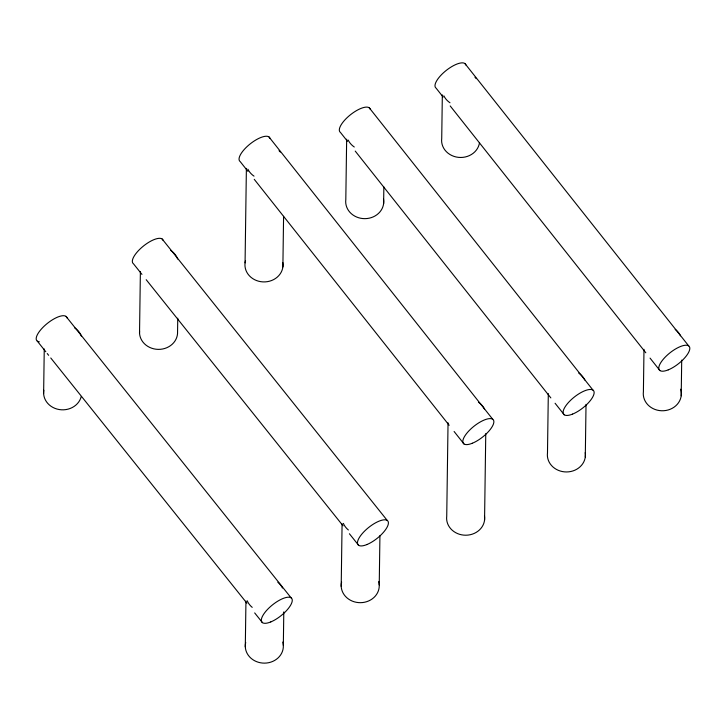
<?xml version="1.0" encoding="UTF-8"?>
<svg xmlns="http://www.w3.org/2000/svg" width="726" height="726" viewBox="0 0 726 726"><rect width="100%" height="100%" fill="white"/><g stroke="black" fill="none" stroke-linecap="round" stroke-linejoin="round"><path stroke-width="1.09" d="M43.624 393.583L44.25 348.961M139.528 333.125L140.39 271.588M177.752 318.197L177.561 331.628A19.039 17.007 0.8 0 1 158.204 349.378A19.039 17.007 0.8 0 1 139.573 330.902M245.07 262.866L246.386 168.368M245.297 646.884L245.942 601.146M282.877 266.959L283.585 216.339M283.331 645.378L283.793 611.909M346.656 139.174L345.812 199.596A19.039 17.007 0.8 0 0 364.969 218.653A19.039 17.007 0.8 0 0 383.555 199.26M341.202 586.427L342.082 523.773M383.618 203.697L383.854 186.909M379.235 584.929L379.925 535.697M442.334 94.906L441.726 138.421A19.039 17.007 0.8 0 0 458.396 157.351A19.039 17.007 0.8 0 0 479.532 142.514M448.042 422.786L446.735 516.168A19.039 17.007 0.8 0 0 465.892 535.216A19.039 17.007 0.8 0 0 484.478 515.823M484.551 520.261L485.758 433.64M548.312 393.601L547.486 452.897A19.039 17.007 0.8 0 0 566.643 471.954A19.039 17.007 0.8 0 0 585.229 452.552M585.292 456.999L586.027 404.409M643.989 349.324L643.399 391.722A19.039 17.007 0.8 0 0 663.8 410.725A19.039 17.007 0.8 0 0 680.625 389.2M681.206 395.815L681.705 360.114M162.143 238.999L387.285 520.497M141.951 274.383L133.457 263.765A19.039 6.888 -38.7 0 1 143.911 245.669A19.039 6.888 -38.7 0 1 163.159 240.497M146.198 279.701L343.026 525.787M349.397 533.755L358.599 545.262M66.002 316.391L291.144 597.879M37.316 341.147L45.811 351.774M47.226 353.544L48.642 355.313M50.766 357.972L246.885 603.17M254.672 612.907L262.458 622.645M464.903 63.534L688.684 345.894M443.159 97.066L436.126 88.182A19.039 6.915 -38.4 0 1 446.608 70.132A19.039 6.915 -38.4 0 1 465.92 65.031M450.202 105.942L645.831 352.782M650.051 358.109L659.907 370.541M369.225 107.775L593.006 390.134M347.482 141.307L340.449 132.431A19.039 6.915 -38.4 0 1 350.93 114.381A19.039 6.915 -38.4 0 1 370.242 109.272M355.223 151.081L550.852 397.921M555.081 403.248L564.229 414.791M268.956 136.924L492.736 419.283M247.92 171.336L240.179 161.571A19.039 6.915 -38.4 0 1 250.661 143.521A19.039 6.915 -38.4 0 1 269.972 138.412M254.254 179.331L449.176 425.282M454.104 431.498L463.959 443.931M282.786 642.074A19.039 17.007 0.8 0 1 264.591 663.137A19.039 17.007 0.8 0 1 245.715 642.456M252.221 607.363A19.039 17.007 0.8 0 1 247.221 600.774M277.84 582.27A19.039 17.007 0.8 0 1 282.459 588.024M81.239 396.505A19.039 17.007 0.8 0 1 59.196 409.546A19.039 17.007 0.8 0 1 43.814 390.243M74.633 327.834A19.039 17.007 0.8 0 1 81.493 336.392M39.313 341.801A19.039 6.888 -38.7 0 1 45.847 324.64A19.039 6.888 -38.7 0 1 67.019 317.879M478.461 402.24A19.039 17.007 0.8 0 1 484.56 409.174M282.813 262.522A19.039 17.007 0.8 0 1 262.975 281.897A19.039 17.007 0.8 0 1 245.524 260.679M254.018 176.137A19.039 17.007 0.8 0 1 247.911 169.203M279.038 150.709A19.039 17.007 0.8 0 1 280.345 152.052M578.731 373.1A19.039 17.007 0.8 0 1 584.829 380.025M354.279 146.997A19.039 17.007 0.8 0 1 348.181 140.064M675.18 329.404A19.039 17.007 0.8 0 1 680.507 335.784M449.966 102.747A19.039 17.007 0.8 0 1 443.858 95.814M474.985 77.319A19.039 17.007 0.8 0 1 476.292 78.662M378.691 581.626A19.039 17.007 0.8 0 1 360.495 602.68A19.039 17.007 0.8 0 1 341.619 582.007M348.362 529.971A19.039 17.007 0.8 0 1 343.362 523.382M170.773 250.452A19.039 17.007 0.8 0 1 177.634 259M270.771 621.937A19.039 6.888 -38.7 0 0 292.161 599.377A19.039 6.888 -38.7 0 0 267.477 609.477A19.039 6.888 -38.7 0 0 270.771 621.937M472.29 443.259A19.039 6.915 -38.4 0 0 493.753 420.771A19.039 6.915 -38.4 0 0 468.987 430.781A19.039 6.915 -38.4 0 0 472.29 443.259M572.56 414.11A19.039 6.915 -38.4 0 0 594.022 391.632A19.039 6.915 -38.4 0 0 569.257 401.641A19.039 6.915 -38.4 0 0 572.56 414.11M668.238 369.87A19.039 6.915 -38.4 0 0 689.7 347.382A19.039 6.915 -38.4 0 0 664.934 357.401A19.039 6.915 -38.4 0 0 668.238 369.87M366.911 544.554A19.039 6.888 -38.7 0 0 388.301 521.985A19.039 6.888 -38.7 0 0 363.617 532.094A19.039 6.888 -38.7 0 0 366.911 544.554"/></g></svg>
